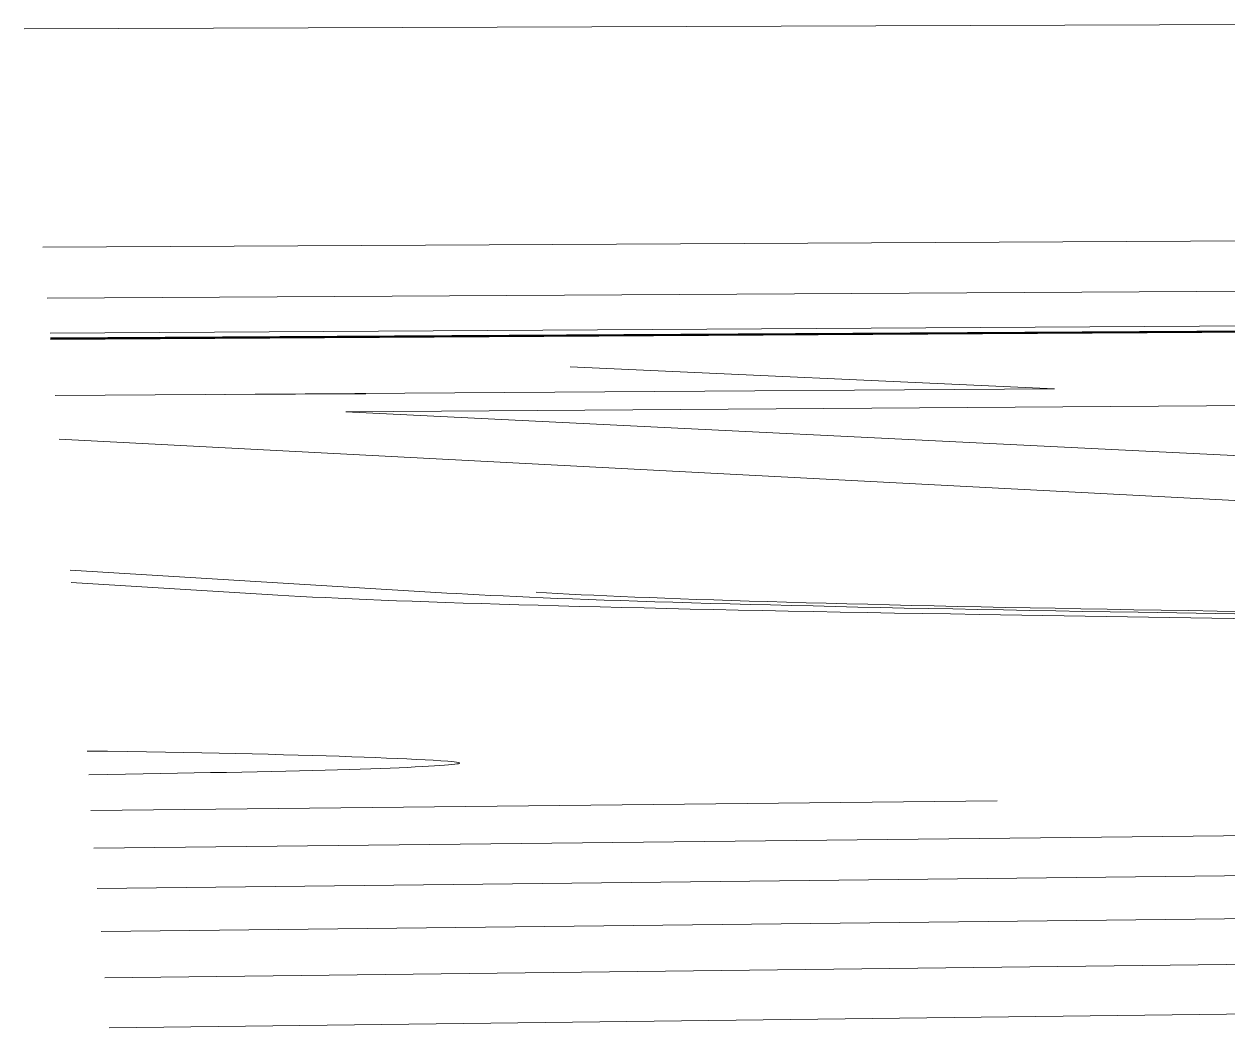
# Model space of a CAD drawing. Header units: inches. Extents: x 31156 to 31160, y -65 to 66.
# Drawn here: x 31156.83464 to 31156.85935, y 65.97237 to 65.99298 of the extents above; entities that cross this region are included whole.
import ezdxf

# ---------------------------------------------------------------- set-up
doc = ezdxf.new("R2010")
doc.units = ezdxf.units.IN
doc.header["$MEASUREMENT"] = 0
doc.linetypes.add('Center 1_4_', pattern=[0.53125, 0.25, -0.09375, 0.09375, -0.09375])
doc.linetypes.add('Hidden', pattern=[0.28125, 0.1875, -0.09375])
for name, color, linetype, lineweight in [('A-DETL', 90, 'Continuous', 9), ('A-FLOR-OTLN', 90, 'Continuous', 9), ('A-PROP-SBCK', 71, 'Hidden', 50), ('BMP', 80, 'Continuous', 9), ('C-TOPO', 7, 'Continuous', 9), ('Conc', 7, 'Continuous', 9), ('EOP-EX', 125, 'Continuous', 9), ('EOP-PR', 4, 'Continuous', 9), ('PAINT', 190, 'Continuous', 9), ('PROP', 3, 'Center 1_4_', 9)]:
    doc.layers.add(name, color=color, linetype=linetype, lineweight=lineweight)

msp = doc.modelspace()

# ---------------------------------------------------------------- linework, layer by layer
at = {"layer": 'A-DETL'}
for p, q in [((31156.838748, 65.985369), (31156.841627, 65.985388)), ((31156.84165, 65.985387), (31156.838771, 65.985368))]:
    msp.add_line(p, q, dxfattribs=at)
at = {"layer": 'A-FLOR-OTLN'}
msp.add_line((31156.855791, 65.985487), (31156.83528, 65.985353), dxfattribs=at)
at = {"layer": 'A-PROP-SBCK', "linetype": 'Continuous'}
msp.add_line((31156.835181, 65.986517), (31156.863852, 65.98669), dxfattribs=at)
at = {"layer": 'BMP'}
for p, q in [((31156.863842, 65.986804), (31156.835171, 65.986632)), ((31156.86385, 65.986704), (31156.835179, 65.986532))]:
    msp.add_line(p, q, dxfattribs=at)
at = {"layer": 'C-TOPO'}
msp.add_line((31156.863343, 65.992977), (31156.834639, 65.992879), dxfattribs=at)
at = {"layer": 'Conc'}
for p, q in [((31156.863776, 65.98517), (31156.841246, 65.985018)), ((31156.841246, 65.985018), (31156.880253, 65.983098)), ((31156.922708, 65.979902), (31156.835357, 65.984452))]:
    msp.add_line(p, q, dxfattribs=at)
at = {"layer": 'EOP-EX'}
msp.add_line((31156.835021, 65.988395), (31156.863702, 65.988543), dxfattribs=at)
at = {"layer": 'EOP-PR'}
for p, q in [((31156.863852, 65.986684), (31156.835181, 65.986511)), ((31156.835585, 65.981767), (31156.843313, 65.981295)), ((31156.835607, 65.981513), (31156.839629, 65.981264)), ((31156.857503, 65.980901), (31156.913502, 65.98002)), ((31156.859125, 65.980924), (31156.915129, 65.980045)), ((31156.854247, 65.980855), (31156.910235, 65.97997))]:
    msp.add_line(p, q, dxfattribs=at)
for points in [[(31156.839629, 65.981264, 0), (31156.839845, 65.981251, 0), (31156.840071, 65.981239, 0), (31156.840309, 65.981226, 0), (31156.840558, 65.981213, 0), (31156.840817, 65.9812, 0), (31156.841088, 65.981188, 0), (31156.84137, 65.981175, 0), (31156.841663, 65.981163, 0), (31156.841966, 65.981151, 0), (31156.842281, 65.981138, 0), (31156.842607, 65.981126, 0), (31156.842943, 65.981114, 0), (31156.843291, 65.981102, 0), (31156.84365, 65.98109, 0), (31156.844019, 65.981078, 0), (31156.844399, 65.981067, 0), (31156.844791, 65.981055, 0), (31156.845193, 65.981044, 0), (31156.845605, 65.981032, 0), (31156.846029, 65.981021, 0), (31156.846464, 65.98101, 0), (31156.846909, 65.980999, 0), (31156.847365, 65.980988, 0), (31156.847831, 65.980977, 0), (31156.848308, 65.980966, 0), (31156.848796, 65.980955, 0), (31156.849294, 65.980945, 0), (31156.849803, 65.980934, 0), (31156.850322, 65.980924, 0), (31156.850852, 65.980914, 0), (31156.851392, 65.980904, 0), (31156.851943, 65.980894, 0), (31156.852503, 65.980884, 0), (31156.853074, 65.980874, 0), (31156.853656, 65.980865, 0), (31156.854247, 65.980855, 0)], [(31156.843313, 65.981295, 0), (31156.843524, 65.981283, 0), (31156.843745, 65.98127, 0), (31156.843977, 65.981258, 0), (31156.844219, 65.981246, 0), (31156.844473, 65.981234, 0), (31156.844737, 65.981221, 0), (31156.845011, 65.981209, 0), (31156.845296, 65.981197, 0), (31156.845592, 65.981185, 0), (31156.845898, 65.981174, 0), (31156.846215, 65.981162, 0), (31156.846542, 65.98115, 0), (31156.84688, 65.981139, 0), (31156.847229, 65.981127, 0), (31156.847588, 65.981116, 0), (31156.847957, 65.981105, 0), (31156.848337, 65.981094, 0), (31156.848728, 65.981082, 0), (31156.849128, 65.981071, 0), (31156.84954, 65.981061, 0), (31156.849961, 65.98105, 0), (31156.850393, 65.981039, 0), (31156.850835, 65.981029, 0), (31156.851287, 65.981018, 0), (31156.85175, 65.981008, 0), (31156.852223, 65.980997, 0), (31156.852706, 65.980987, 0), (31156.853199, 65.980977, 0), (31156.853702, 65.980967, 0), (31156.854215, 65.980957, 0), (31156.854739, 65.980948, 0), (31156.855272, 65.980938, 0), (31156.855815, 65.980929, 0), (31156.856368, 65.980919, 0), (31156.85693, 65.98091, 0), (31156.857503, 65.980901, 0)], [(31156.84515, 65.981311, 0), (31156.845364, 65.981298, 0), (31156.84559, 65.981286, 0), (31156.845826, 65.981273, 0), (31156.846074, 65.981261, 0), (31156.846332, 65.981248, 0), (31156.846602, 65.981236, 0), (31156.846882, 65.981224, 0), (31156.847174, 65.981212, 0), (31156.847476, 65.9812, 0), (31156.84779, 65.981188, 0), (31156.848114, 65.981176, 0), (31156.84845, 65.981165, 0), (31156.848796, 65.981153, 0), (31156.849153, 65.981141, 0), (31156.849522, 65.98113, 0), (31156.849901, 65.981119, 0), (31156.850291, 65.981107, 0), (31156.850691, 65.981096, 0), (31156.851103, 65.981085, 0), (31156.851525, 65.981074, 0), (31156.851958, 65.981063, 0), (31156.852402, 65.981053, 0), (31156.852856, 65.981042, 0), (31156.853321, 65.981032, 0), (31156.853797, 65.981021, 0), (31156.854283, 65.981011, 0), (31156.854779, 65.981001, 0), (31156.855286, 65.980991, 0), (31156.855804, 65.980981, 0), (31156.856332, 65.980971, 0), (31156.85687, 65.980961, 0), (31156.857419, 65.980952, 0), (31156.857977, 65.980942, 0), (31156.858546, 65.980933, 0), (31156.859125, 65.980924, 0)], [(31156.843337, 65.97784, 0), (31156.843193, 65.97785, 0), (31156.843037, 65.97786, 0), (31156.842869, 65.97787, 0), (31156.842689, 65.977879, 0), (31156.842498, 65.977889, 0), (31156.842295, 65.977898, 0), (31156.84208, 65.977907, 0), (31156.841855, 65.977916, 0), (31156.841617, 65.977925, 0), (31156.841369, 65.977934, 0), (31156.841109, 65.977942, 0), (31156.840839, 65.977951, 0), (31156.840557, 65.977959, 0), (31156.840264, 65.977967, 0), (31156.839961, 65.977975, 0), (31156.839647, 65.977983, 0), (31156.839322, 65.97799, 0), (31156.838986, 65.977998, 0), (31156.83864, 65.978005, 0), (31156.838284, 65.978012, 0), (31156.837917, 65.978019, 0), (31156.83754, 65.978026, 0), (31156.837153, 65.978033, 0), (31156.836756, 65.978039, 0), (31156.836349, 65.978045, 0), (31156.835933, 65.978051, 0)], [(31156.835969, 65.977565, 0), (31156.836346, 65.977571, 0), (31156.836717, 65.977576, 0), (31156.837082, 65.977582, 0), (31156.837439, 65.977588, 0), (31156.83779, 65.977594, 0), (31156.838132, 65.9776, 0), (31156.838467, 65.977607, 0), (31156.838793, 65.977613, 0), (31156.839111, 65.97762, 0), (31156.83942, 65.977626, 0), (31156.83972, 65.977633, 0), (31156.84001, 65.97764, 0), (31156.84029, 65.977646, 0), (31156.840561, 65.977653, 0), (31156.840821, 65.97766, 0), (31156.841071, 65.977667, 0), (31156.841309, 65.977674, 0), (31156.841537, 65.977681, 0), (31156.841754, 65.977688, 0), (31156.841959, 65.977695, 0), (31156.842153, 65.977702, 0), (31156.842335, 65.977709, 0), (31156.842505, 65.977716, 0), (31156.842663, 65.977723, 0), (31156.842809, 65.97773, 0), (31156.842942, 65.977737, 0), (31156.843063, 65.977744, 0), (31156.843171, 65.977751, 0), (31156.843267, 65.977758, 0), (31156.84335, 65.977765, 0), (31156.84342, 65.977771, 0), (31156.843477, 65.977778, 0), (31156.843521, 65.977785, 0), (31156.843553, 65.977791, 0), (31156.843571, 65.977798, 0), (31156.843576, 65.977804, 0), (31156.843569, 65.977811, 0), (31156.843548, 65.977817, 0), (31156.843515, 65.977823, 0), (31156.843469, 65.977829, 0), (31156.843409, 65.977835, 0), (31156.843337, 65.97784, 0)]]:
    msp.add_polyline3d(points, dxfattribs=at)
at = {"layer": 'PAINT'}
for p, q in [((31156.84585, 65.985939), (31156.855791, 65.985487)), ((31156.836006, 65.976832), (31156.854611, 65.977025)), ((31156.836072, 65.976058), (31156.863864, 65.976356)), ((31156.836142, 65.975231), (31156.873672, 65.975647)), ((31156.836218, 65.974344), (31156.884087, 65.974893)), ((31156.836299, 65.973391), (31156.895167, 65.974092)), ((31156.836386, 65.972365), (31156.906977, 65.973238))]:
    msp.add_line(p, q, dxfattribs=at)
at = {"layer": 'PROP', "linetype": 'Continuous'}
msp.add_line((31156.83511, 65.98735), (31156.863785, 65.987512), dxfattribs=at)

doc.saveas('drawing.dxf')
